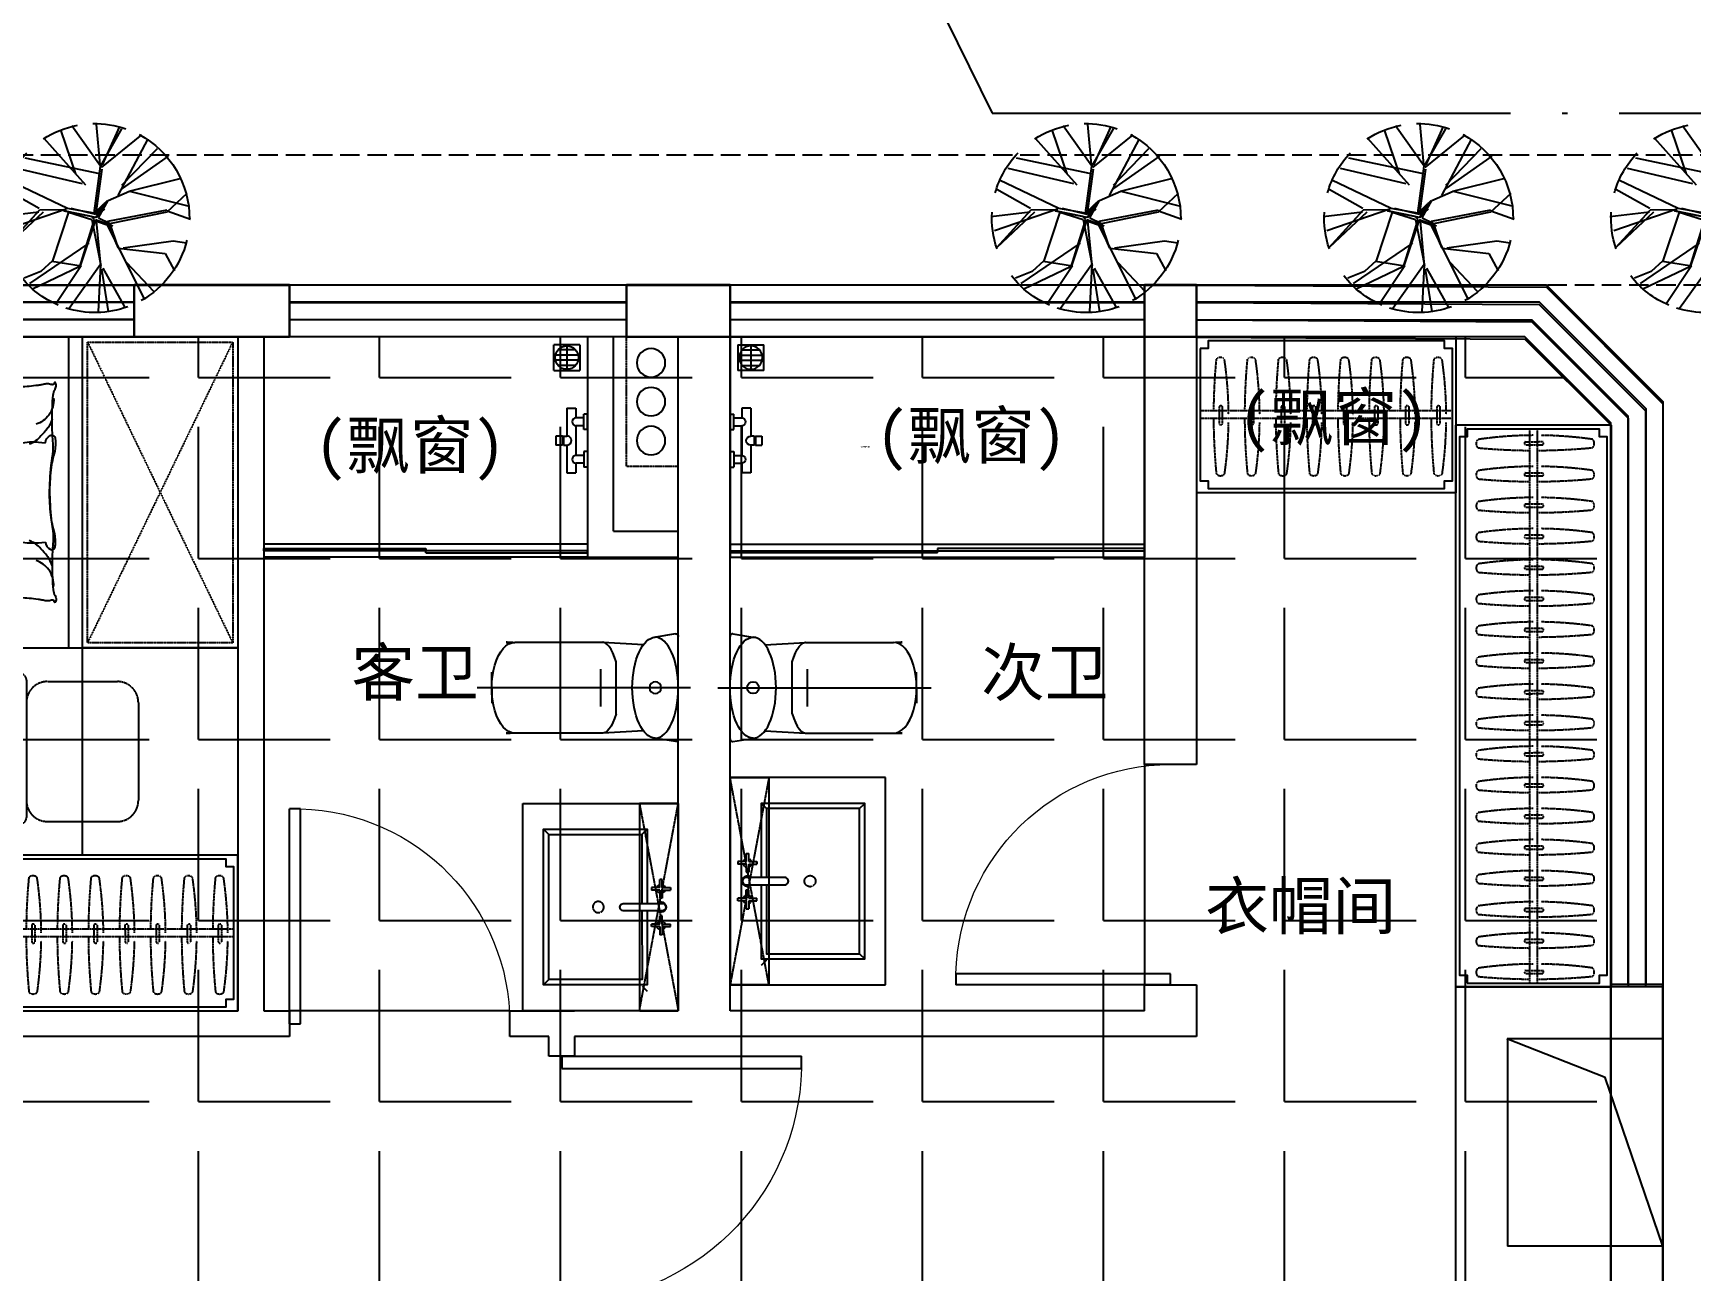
# Model space of a CAD drawing. Extents: x -284868 to 304789, y -137694 to 137894.
# Drawn here: x 286439 to 292837, y -27377 to -22602 of the extents above; entities that cross this region are included whole.
import ezdxf
from ezdxf.enums import TextEntityAlignment as Align

# ---------------------------------------------------------------- set-up
doc = ezdxf.new("R2010")
doc.units = 0
for name, pattern in [('AX-COMP-140B（200）$0$1#comfort_plan$0$DASH', [0.35, 0.25, -0.1]), ('AX-COMP-140B（200）$0$DASH', [0.35, 0.25, -0.1]), ('AX-COMP140B-Fur$0$AX-COMP140B-Fur$0$CONTINOUS', [0]), ('AX-COMP140B-Fur$0$AX-COMP140B-Fur$0$DASH', [0.35, 0.25, -0.1]), ('AX-COMP140B-Fur$0$AX-COMP140B-Fur$0$XU-140-SF-N1$0$DASH', [0.35, 0.25, -0.1]), ('AX-CORE140A-Fur$0$AX-CORE140A-Fur$0$D-140T-4P（2）家具$0$DASH', [0.35, 0.25, -0.1]), ('DASH', [0.35, 0.25, -0.1]), ('DOTE', [2.42, 2, -0.2, 0.02, -0.2])]:
    doc.linetypes.add(name, pattern=pattern)
doc.layers.get('0').update_dxf_attribs({"linetype": 'CONTINUOUS'})
for name, color, linetype in [('0-墙', 4, 'CONTINUOUS'), ('0-底图', 251, 'CONTINUOUS'), ('0-窗', 11, 'CONTINUOUS'), ('0-非设计区域', 251, 'CONTINUOUS'), ('P-平面家具', 3, 'CONTINUOUS'), ('P-平面植物', 251, 'CONTINUOUS'), ('WIRE-广播线', 220, 'DOTE')]:
    doc.layers.add(name, color=color, linetype=linetype)
doc.styles.add('_TCH_DYN', font='')
doc.styles.add('_TCH_WINDOW', font='simplex.shx', dxfattribs={"height": 3.5, "bigfont": 'hztxt.shx'})
doc.styles.get('_TCH_DYN').set_extended_font_data('SimSun')

# ---------------------------------------------------------------- blocks, each defined once
blk = doc.blocks.new('*U321')
at = {"ltscale": 10}
for p, q in [((0, 327), (0, -496.5)), ((-208, 268.7), (-194.2, 185.4)), ((-197.6, 280), (197.6, 280)), ((208, 268.7), (194.2, 185.4)), ((-166, 144.9), (-175, -10.6)), ((166, 144.9), (175, -10.6)), ((-100.2, 39.7), (100.2, 39.7)), ((0, 25.9), (0, -63.5)), ((-175, -12), (-175, -351.2)), ((-71.7, -18.8), (71.7, -18.8)), ((-43.6, -18.8), (43.6, -18.8)), ((175, -12), (175, -351.2))]:
    blk.add_line(p, q, dxfattribs=at)
for p, q in [((-375, 280), (375, 280)), ((-175, -351.2), (-175, -384.6)), ((0, -440), (-59.9, -440)), ((0, -440), (59.9, -440))]:
    blk.add_line(p, q)
for points in [[(-175, -384.6, 10, 0, 0), (-175, -296.7, 10, 10, 0)], [(175, -384.6, 10, 0, 0), (175, -296.7, 10, 10, 0)]]:
    blk.add_lwpolyline(points, format="xyseb")
blk.add_circle((0, 191.2), 22.8, dxfattribs=at)
for centre, start, end in [((-197.6, 269.5), 90, 184.88863), ((197.6, 269.5), 355.11137, 90)]:
    blk.add_arc(centre, 10.4, start, end, dxfattribs=at)
at = {"ltscale": 10, "extrusion": (0, 0, -1)}
for centre, major_axis, ratio, start_param, end_param in [((0, 191.2), (194.6, 0), 0.456392, 3.141593, 6.283185), ((0.7, -11.9), (-174.9, 3.2), 0.369842, 2.169272, 3.218057)]:
    blk.add_ellipse(centre, major_axis=major_axis, ratio=ratio, start_param=start_param, end_param=end_param, dxfattribs=at)
at = {"ltscale": 10}
for centre, major_axis, ratio, start_param, end_param in [((0, 191.2), (194.6, 0), 0.456392, 3.141593, 6.283185), ((-0.7, -11.9), (174.9, 3.2), 0.369842, 2.169272, 3.218057), ((0, -351.2), (-175, 0), 0.507463, 0, 3.141593)]:
    blk.add_ellipse(centre, major_axis=major_axis, ratio=ratio, start_param=start_param, end_param=end_param, dxfattribs=at)
blk = doc.blocks.new('*U320')
at = {"linetype": 'AX-COMP-140B（200）$0$1#comfort_plan$0$DASH'}
for p, q in [((-199.9, 130), (-199.9, 280)), ((-199.9, 280), (600.1, 280)), ((600.1, 130), (-199.9, 280)), ((-199.9, 130), (600.1, 280)), ((600.1, 280), (600.1, 130)), ((600.1, 130), (-199.9, 130))]:
    blk.add_line(p, q, dxfattribs=at)
for p, q in [((-199.9, 280), (-199.9, -320)), ((600.1, 280), (-199.9, 280)), ((600.1, -320), (600.1, 280)), ((124.6, 218.2), (93.4, 218.2)), ((93.4, 218.2), (93.4, 208.2)), ((124.6, 208.2), (93.4, 208.2)), ((124.6, 218.2), (124.6, 249.5)), ((124.6, 249.5), (134.6, 249.5)), ((124.6, 208.2), (124.6, 177)), ((134.6, 218.2), (134.6, 249.5)), ((134.6, 218.2), (165.9, 218.2)), ((134.6, 208.2), (165.9, 208.2)), ((134.6, 208.2), (134.6, 177)), ((165.9, 218.2), (165.9, 208.2)), ((265.4, 218.2), (234.1, 218.2)), ((234.1, 218.2), (234.1, 208.2)), ((265.4, 208.2), (234.1, 208.2)), ((265.4, 218.2), (265.4, 249.5)), ((275.4, 249.5), (265.4, 249.5)), ((265.4, 208.2), (265.4, 177)), ((275.4, 218.2), (275.4, 249.5)), ((275.4, 218.2), (306.6, 218.2)), ((275.4, 208.2), (306.6, 208.2)), ((275.4, 208.2), (275.4, 177)), ((306.6, 218.2), (306.6, 208.2)), ((-104.9, 140), (-124.9, 160)), ((124.6, 177), (134.6, 177)), ((275.4, 177), (265.4, 177)), ((480.1, 140), (500.1, 160)), ((-79.9, -220), (-99.9, -240)), ((480.1, -220), (500.1, -240)), ((-199.9, -320), (600.1, -320))]:
    blk.add_line(p, q)
at = {"linetype": 'AX-COMP-140B（200）$0$DASH'}
for p, q in [((185.6, 217.6), (185.6, 70.8)), ((214.4, 70.8), (214.4, 217.6))]:
    blk.add_line(p, q, dxfattribs=at)
for points in [[(185.6, 160), (-99.9, 160), (-99.9, -240), (500.1, -240), (500.1, 160), (214.4, 160)], [(185.6, 140), (-79.9, 140), (-79.9, -220), (480.1, -220), (480.1, 140), (214.4, 140)]]:
    blk.add_lwpolyline(points)
blk.add_circle((200, -28.6), 21.4, dxfattribs=at)
for centre, start, end in [((129.6, 213.2), 107.00272, 162.99728), ((129.6, 213.2), 197.00272, 252.99728), ((129.6, 213.2), 17.00272, 72.99728), ((129.6, 213.2), 287.00272, 342.99728), ((270.4, 213.2), 107.00272, 162.99728), ((270.4, 213.2), 197.00272, 252.99728), ((270.4, 213.2), 17.00272, 72.99728), ((270.4, 213.2), 287.00272, 342.99728)]:
    blk.add_arc(centre, 17.1, start, end, dxfattribs=at)
for centre, radius, start, end in [((200, 213.2), 20, 315.95732, 224.04268), ((200, 217.6), 14.4, 0, 180), ((200, 69.2), 14.5, 173.57398, 6.42602)]:
    blk.add_arc(centre, radius, start, end)
blk = doc.blocks.new('*U241')
for p, q in [((-300, -920), (-300, 330)), ((-250, 330), (-300, 330)), ((-275, -295), (-275, 330)), ((-275, 330), (-267, 330)), ((-267, 330), (-267, -295)), ((-250, -920), (-250, 330)), ((550, 330), (-250, 330)), ((550, -920), (550, 330)), ((-283, -295), (-283, -920)), ((-283, -295), (-275, -295)), ((-275, -920), (-275, -295)), ((-267, -295), (-275, -295)), ((167.5, -797.5), (132.5, -797.5)), ((132.5, -822.5), (132.5, -797.5)), ((167.5, -822.5), (132.5, -822.5)), ((132.5, -827.5), (132.5, -840)), ((167.5, -827.5), (132.5, -827.5)), ((134.5, -827.5), (134.5, -822.5)), ((165.5, -827.5), (165.5, -822.5)), ((167.5, -822.5), (167.5, -797.5)), ((167.5, -827.5), (167.5, -840)), ((420, -790), (420, -890)), ((420, -790), (520, -790)), ((440, -873.5), (440, -806.5)), ((460, -883.9), (460, -796.1)), ((480, -883.9), (480, -796.1)), ((500, -873.5), (500, -806.5)), ((520, -890), (520, -790)), ((25, -840), (25, -875)), ((132.5, -840), (25, -840)), ((62.5, -875), (25, -875)), ((62.5, -905), (62.5, -875)), ((92.5, -905), (92.5, -875)), ((207.5, -875), (92.5, -875)), ((275, -840), (167.5, -840)), ((207.5, -905), (207.5, -875)), ((275, -875), (237.5, -875)), ((237.5, -905), (237.5, -875)), ((275, -840), (275, -875)), ((520, -890), (420, -890)), ((515, -840), (425, -840)), ((-250, -920), (-300, -920)), ((-283, -920), (-275, -920)), ((550, -920), (-250, -920)), ((47.5, -920), (47.5, -905)), ((107.5, -905), (47.5, -905)), ((107.5, -920), (47.5, -920)), ((107.5, -920), (107.5, -905)), ((192.5, -920), (107.5, -920)), ((192.5, -920), (192.5, -905)), ((192.5, -905), (252.5, -905)), ((192.5, -920), (252.5, -920)), ((252.5, -920), (252.5, -905))]:
    blk.add_line(p, q)
blk.add_circle((470, -840), 45)
for centre, radius, start, end in [((77.5, -875), 15, 0, 180), ((150, -840), 17.5, 180, 0), ((222.5, -875), 15, 0, 180)]:
    blk.add_arc(centre, radius, start, end)
blk = doc.blocks.new('1330000110023AX-COMP-140B（200）$0$111110111022110811071652CDX卫生间立管047060')
at = {"linetype": 'AX-COMP-140B（200）$0$1#comfort_plan$0$DASH', "ltscale": 0.2}
for p, q in [((-250, 105), (250, 105)), ((-250, 105), (-250, -95)), ((250, 105), (250, -95)), ((-250, -95), (250, -95))]:
    blk.add_line(p, q, dxfattribs=at)
for centre in [(-150, 0), (0, 0), (150, 0)]:
    blk.add_circle(centre, 55)
blk = doc.blocks.new('*U240')
for p, q in [((550, 80), (550, 330)), ((650, -20), (650, 330)), ((550, 80), (-200, 80)), ((-200, -20), (650, -20))]:
    blk.add_line(p, q)
at = {"extrusion": (0, 0, -1), "zscale": -1}
blk.add_blockref('1330000110023AX-COMP-140B（200）$0$111110111022110811071652CDX卫生间立管047060', (-50, 225), dxfattribs=at)
blk = doc.blocks.new('13300142T2140sdf43dfgergf1217ghh165451564560402NEW2ffdfdfdsfsfe2322fadfadf03093088212A$C35C56D37')
at = {"linetype": 'DASH', "ltscale": 0.2}
for p, q in [((180, 75.9), (243.3, 95.3)), ((183.6, 64.1), (246.9, 83.5))]:
    blk.add_line(p, q, dxfattribs=at)
for centre, radius, start, end in [((664.4, -1374.9), 1553.6, 98.82699, 106.17124), ((-460.3, 2299.3), 2347.3, 287.14687, 292.43233), ((415.6, 140.3), 22.5, 331.52968, 62.51042), ((664.4, -1374.9), 1553.6, 107.32665, 115.21311), ((185.8, 71.2), 7.48, 140.99747, 253.04263), ((243.5, 88.9), 6.43, 302.10709, 91.93302), ((22.4, 19.9), 22.5, 151.52968, 242.51042), ((-460.3, 2299.3), 2347.3, 281.60777, 286.38209)]:
    blk.add_arc(centre, radius, start, end, dxfattribs=at)
blk = doc.blocks.new('*U222')
at = {"linetype": 'DASH', "ltscale": 0.2}
for p, q in [((-15, 991.7), (-15, 18.7)), ((15, 991.7), (15, 18.7))]:
    blk.add_line(p, q, dxfattribs=at)
for points in [[(-300, 1006.7), (-300, 3.7), (300, 3.7), (300, 1006.7), (-300, 1006.7)], [(-255, 18.7), (255, 18.7), (255, 48.7), (285, 48.7), (285, 961.7), (255, 961.7), (255, 991.7), (-255, 991.7), (-255, 961.7), (-285, 961.7), (-285, 48.7), (-255, 48.7), (-255, 18.7)]]:
    blk.add_lwpolyline(points)
at = {"rotation": 343.0620202558109}
for p in [(-225.4, 923.3), (-225.4, 803.3), (-225.4, 683.3), (-225.4, 563.3), (-225.4, 443.3), (-225.4, 323.3), (-225.4, 203.3), (-225.4, 83.3)]:
    blk.add_blockref('13300142T2140sdf43dfgergf1217ghh165451564560402NEW2ffdfdfdsfsfe2322fadfadf03093088212A$C35C56D37', p, dxfattribs=at)
blk = doc.blocks.new('*U245')
at = {"linetype": 'DASH', "ltscale": 0.2}
for p, q in [((-15, 1305.8), (-15, -831.3)), ((15, 1305.8), (15, -831.3))]:
    blk.add_line(p, q, dxfattribs=at)
for points in [[(-300, 1320.8), (-300, -846.3), (300, -846.3), (300, 1320.8), (-300, 1320.8)], [(-255, -831.3), (255, -831.3), (255, -801.3), (285, -801.3), (285, 1275.8), (255, 1275.8), (255, 1305.8), (-255, 1305.8), (-255, 1275.8), (-285, 1275.8), (-285, -801.3), (-255, -801.3), (-255, -831.3)]]:
    blk.add_lwpolyline(points)
at = {"rotation": 343.0620202558109}
for p in [(-225.4, 1237.5), (-225.4, 1117.5), (-225.4, 997.5), (-225.4, 877.5), (-225.4, 757.5), (-225.4, 637.5), (-225.4, 517.5), (-225.4, 397.5), (-225.4, 277.5), (-225.4, 157.5), (-225.4, 37.5), (-225.4, -82.5), (-225.4, -202.5), (-225.4, -322.5), (-225.4, -442.5), (-225.4, -562.5), (-225.4, -682.5), (-225.4, -802.5)]:
    blk.add_blockref('13300142T2140sdf43dfgergf1217ghh165451564560402NEW2ffdfdfdsfsfe2322fadfadf03093088212A$C35C56D37', p, dxfattribs=at)
blk = doc.blocks.new('*U242')
for p, q in [((-300, -920), (-300, 680)), ((-250, 680), (-300, 680)), ((-275, -120), (-275, 680)), ((-275, 680), (-267, 680)), ((-267, 680), (-267, -120)), ((-250, -920), (-250, 680)), ((550, 680), (-250, 680)), ((550, -920), (550, 680)), ((-283, -120), (-283, -920)), ((-283, -120), (-275, -120)), ((-275, -920), (-275, -120)), ((-267, -120), (-275, -120)), ((167.5, -797.5), (132.5, -797.5)), ((132.5, -822.5), (132.5, -797.5)), ((167.5, -822.5), (132.5, -822.5)), ((132.5, -827.5), (132.5, -840)), ((167.5, -827.5), (132.5, -827.5)), ((134.5, -827.5), (134.5, -822.5)), ((165.5, -827.5), (165.5, -822.5)), ((167.5, -822.5), (167.5, -797.5)), ((167.5, -827.5), (167.5, -840)), ((420, -790), (420, -890)), ((420, -790), (520, -790)), ((440, -873.5), (440, -806.5)), ((460, -883.9), (460, -796.1)), ((480, -883.9), (480, -796.1)), ((500, -873.5), (500, -806.5)), ((520, -890), (520, -790)), ((25, -840), (25, -875)), ((132.5, -840), (25, -840)), ((62.5, -875), (25, -875)), ((62.5, -905), (62.5, -875)), ((92.5, -905), (92.5, -875)), ((207.5, -875), (92.5, -875)), ((275, -840), (167.5, -840)), ((207.5, -905), (207.5, -875)), ((275, -875), (237.5, -875)), ((237.5, -905), (237.5, -875)), ((275, -840), (275, -875)), ((520, -890), (420, -890)), ((515, -840), (425, -840)), ((-250, -920), (-300, -920)), ((-283, -920), (-275, -920)), ((550, -920), (-250, -920)), ((47.5, -920), (47.5, -905)), ((107.5, -905), (47.5, -905)), ((107.5, -920), (47.5, -920)), ((107.5, -920), (107.5, -905)), ((192.5, -920), (107.5, -920)), ((192.5, -920), (192.5, -905)), ((192.5, -905), (252.5, -905)), ((192.5, -920), (252.5, -920)), ((252.5, -920), (252.5, -905))]:
    blk.add_line(p, q)
blk.add_circle((470, -840), 45)
for centre, radius, start, end in [((77.5, -875), 15, 0, 180), ((150, -840), 17.5, 180, 0), ((222.5, -875), 15, 0, 180)]:
    blk.add_arc(centre, radius, start, end)
blk = doc.blocks.new('1330000110023AX-COMP140B-Fur$0$AX-COMP140B-Fur$0$111110111022110811071652A$C643C1FD2053066')
for points in [[(28, 342.7, -0.263368), (0.1, 361.5, -0.494818), (9.2, 380.2, -0.049225), (26.9, 382, -0.036831), (50.5, 380.2, -0.031893), (88.5, 372.1, 0.035782), (122.4, 365.1, 0.032941), (212.1, 359.2, 0.026564), (323.3, 365.1, 0.017905), (360.8, 370.4, -0.033397), (381, 372.7, -0.03204), (418.1, 372, 0.018442), (482.4, 368.9, 0.010837), (547.2, 369.7, 0.014624), (595.1, 372.7, 0.111249), (617.7, 380, -0.153708), (634.6, 384, -0.076444), (642, 382.2, -0.215512), (643.9, 380.2, -0.585858), (641.3, 377.2, 0.363489), (636.4, 374.6, 0.191716), (636.4, 363, -0.129675), (638.3, 346.4, -0.01735), (635.3, 329.6, 0.019326), (632.7, 314.5, 0.018818), (626.1, 246.1, 0.021828), (625.2, 186.9, 0.006204), (626.5, 153.1, 0.001963), (632.7, 46.2, 0.028341), (636.9, 10, -0.117014), (636.4, 1.1, -0.36606), (635, 0.2, -0.03973), (621.4, 3, -0.048309), (607.7, 8.5, 0.062981), (597, 12.4, 0.04058), (573.6, 15.8, 0.014345), (506.9, 18, 0.005484), (381.4, 17.3, 0.007153), (285.3, 14.3, 0.008762), (242.7, 11.6, -0.008153), (197, 8.6, -0.06251), (139.9, 13, 0.078669), (94.3, 15.1, 0.047825), (71.9, 10.4, -0.034494), (41.1, 3, -0.023571), (15.8, 0, -0.510228), (14.9, 1.1), (22.4, 31.2), (43, 113.7, 0.073041), (45, 133.3, 0.023305), (39.3, 194.4, 0.018299), (35.2, 217.3, -0.01097), (27.9, 255.3, -0.042281), (24.9, 289.6, -0.027201), (27.9, 343)], [(501.9, 368.9, 0.027842), (478.1, 358.3, 0.048685), (465.5, 350.2, 0.023666), (437.6, 325.8, 0.031223), (418.6, 305.1, 0.046801), (413.5, 297.5, 0.023191), (405.5, 280.7)], [(583.8, 374.6, 0.088153), (549.3, 371, 0.088153), (518.1, 355.8, 0.077547), (496.5, 334.2, 0.077547), (482.4, 307)], [(118.4, 15.8, 0.009729), (145.7, 24.8, 0.009729), (172.6, 34.9, 0.007971), (194.3, 44, 0.007971), (215.8, 53.7)]]:
    blk.add_lwpolyline(points, format="xyb")
blk = doc.blocks.new('1330000110023AX-COMP140B-Fur$0$AX-COMP140B-Fur$0$111110111022110811071652A$C5A527934052065')
for p, q in [((122.8, 492.3), (194, 398.8)), ((469.1, 493.2), (467.3, 399.6)), ((194, 398.8), (261.6, 281.4)), ((347, 320.5), (364.8, 400.5)), ((467.3, 399.6), (490.5, 289.8)), ((329.2, 269), (347, 320.5)), ((530.8, 243.4), (592.7, 326.9)), ((592.7, 326.9), (677.8, 361)), ((677.8, 361), (699.5, 357.9)), ((162, 260.1), (69.5, 247.7)), ((277.7, 231.7), (162, 260.1)), ((261.6, 281.4), (277.7, 231.7)), ((277.7, 231.7), (329.2, 269)), ((490.5, 289.8), (530.8, 243.4)), ((530.8, 243.4), (591.1, 268.1)), ((591.1, 268.1), (653.1, 265)), ((653.1, 265), (741.3, 249.6)), ((69.5, 247.7), (37.1, 229.6)), ((277.7, 231.7), (233.2, 174.8)), ((277.7, 231.7), (288.3, 147)), ((318.7, 193.9), (307.8, 186.1)), ((363.6, 226.4), (318.7, 193.9)), ((530.8, 243.4), (363.6, 226.4)), ((530.8, 243.4), (502.9, 169.1)), ((741.3, 249.6), (744.3, 243.8)), ((174.5, 132.1), (90.9, 132.1)), ((233.2, 174.8), (174.5, 132.1)), ((289.9, 133.7), (300.6, 48.6)), ((502.9, 169.1), (521.5, 94.8)), ((521.5, 94.8), (569.7, 38.5))]:
    blk.add_line(p, q)
blk.add_lwpolyline([(405, 391.5, -0.025626), (394.6, 394, -0.0108), (278.2, 431.5, -0.00456), (199.4, 459.6, -0.01125), (167.9, 471.9, -0.069394), (150.9, 482, 0.079756), (136, 490.4, 0.106399), (122.8, 492.3, 0.328642), (119.2, 489.3, 0.299547), (121.3, 483.4, -0.189917), (126.3, 475.5, -0.033518), (127.3, 466.2, -0.075627), (126.9, 462.1, -0.053489), (124.2, 455.1, -0.017838), (113.3, 435.3, -0.038394), (97.8, 413.4, 0.059529), (88.5, 398.9, 0.035943), (79, 375.3, 0.011245), (55.9, 297.6, 0.006203), (46.6, 262, -0.010783), (41.1, 241.6, -0.019485), (37.1, 229.6, -0.005062), (19.4, 184.4, -0.101392), (4.4, 161.7, 0.223768), (0, 149.6, 0.25558), (2.8, 145.5, 0.081563), (16.9, 140.9, 0.071805), (32.3, 140.8, -0.069985), (48.1, 140.7, -0.03546), (101.7, 129, -0.029432), (163.8, 106.8, -0.001554), (193.8, 93.8, 0.00152), (224.5, 80.6, 0.004735), (256.2, 67.5, -0.00382), (295.6, 51.2, -0.296001), (315.3, 22.1, 0.649774), (334.6, 14, 0.02319), (338.7, 18.2, -0.0288), (342, 21.5, -0.005727), (347.9, 26.7, 0.004358), (355.7, 33.5, 0.027528), (371, 48.7, 0.046214), (378.7, 59, 0.194121), (381.2, 74, -0.133719), (382.3, 95.6, -0.005779), (389, 115.4, -0.008882)], format="xyb")
blk.add_lwpolyline([(770.3, 299.1, 0.101392), (787, 320.6, -0.223768), (792.3, 332.3, -0.25558), (789.8, 336.7, -0.081563), (776.1, 342.3, -0.071805), (760.8, 343.6, 0.069985), (745, 344.9, 0.03546), (692.5, 360.6, 0.029432), (632.3, 387.6, 0.001554), (603.3, 402.8, -0.00152), (573.8, 418.3, -0.004735), (543.1, 433.8, 0.00382), (505.1, 453.1, 0.296001), (487.7, 483.6, 0.265444), (469.1, 493.2, -0.02319), (464.7, 489.3, 0.0288), (461.2, 486.3, 0.005727), (454.9, 481.5, -0.004358), (446.6, 475.3, -0.027528), (430.1, 461.4, -0.046214), (421.7, 451.7, -0.194121), (418, 436.9, 0.133719), (415.3, 415.4, 0.011505), (398.6, 377.3, 0.008882), (374.9, 328.9, 0.012426), (341.4, 267.4, -0.033612), (330, 244.1), (309.3, 193.4), (293.3, 154.3, 0.224341), (280.3, 142.3, -0.722772), (280.1, 134.4, -0.103513), (283.5, 133.9, 0.053465), (290, 133.7, 0.030109), (310.7, 129.5, -0.031436), (330.6, 125.5, -0.05324), (344.2, 125.2, 0.05518), (357.4, 124.8, 0.056271), (380.1, 118.8, 0.0108), (493.3, 72.6, 0.00456), (569.7, 38.5, 0.01125), (600.2, 23.8, 0.069394), (616.3, 12.5, -0.079756), (630.6, 2.9, -0.106399), (643.6, 0, -0.328642), (647.5, 2.8, -0.299547), (645.8, 8.8, 0.189917), (641.5, 17.1, 0.033518), (641.1, 26.4, 0.075627), (641.8, 30.4, 0.053489), (645, 37.3, 0.017838), (657.4, 56.2, 0.038394), (674.5, 76.8, -0.059529), (685, 90.5, -0.035943), (696.3, 113.3, -0.011245), (725.3, 189, -0.006203), (737.2, 223.8, 0.010783), (744.3, 243.8, 0.019485), (749.2, 255.4, 0.005062)], format="xyb", close=True)
blk = doc.blocks.new('*U230')
for p, q in [((-600, 0), (600, 0)), ((-600, -2100), (-600, 0)), ((-600, -52.4), (600, -52.4)), ((600, 0), (600, -2100)), ((600, -2100), (-600, -2100))]:
    blk.add_line(p, q)
at = {"linetype": 'AX-COMP140B-Fur$0$AX-COMP140B-Fur$0$CONTINOUS', "ltscale": 2.5}
blk.add_line((-600, -494.1), (-170.4, -493.7), dxfattribs=at)
for points in [[(-368.5, -1859, 10, 0, -0.374242), (-534.4, -1895.4, 10, 10, 2.21586)], [(-386.1, -1863.7, 10, 0, 0.177019), (-393.3, -1995.7, 10, 10, -2.21586)], [(-600, -1958.5, 0, 10, 0), (-600, -2130, 10, 10, 0)], [(600, -2005.4, 0, 10, 0), (600, -2130, 10, 10, 0)], [(-475.4, -2100, 0, 10, 0), (-630, -2100, 10, 10, 0)], [(358.3, -2100, 0, 10, 0), (630, -2100, 10, 10, 0)]]:
    blk.add_lwpolyline(points, format="xyseb")
for centre, radius, start, end in [((-171.1, -1775.7), 1282, 53.02297, 89.96514), ((-289.4, -1124.5), 642, 25.92108, 79.31539), ((-215.9, -1720.7), 391.6, 191.30173, 255.64344), ((-473.9, -1781.8), 129.7, 193.56133, 311.45499), ((-219.2, -1944.9), 181.3, 157.79381, 238.81667)]:
    blk.add_arc(centre, radius, start, end, dxfattribs=at)
at = {"linetype": 'AX-COMP140B-Fur$0$AX-COMP140B-Fur$0$XU-140-SF-N1$0$DASH', "ltscale": 2.5}
blk.add_arc((457.9, -855.2), 175.9, 36.12132, 174.81159, dxfattribs=at)
at = {"xscale": -1}
for name, p in [('1330000110023AX-COMP140B-Fur$0$AX-COMP140B-Fur$0$111110111022110811071652A$C643C1FD2053066', (219.7, -485.7)), ('1330000110023AX-COMP140B-Fur$0$AX-COMP140B-Fur$0$111110111022110811071652A$C5A527934052065', (535.6, -1956.2))]:
    blk.add_blockref(name, p, dxfattribs=at)
blk.add_blockref('1330000110023AX-COMP140B-Fur$0$AX-COMP140B-Fur$0$111110111022110811071652A$C643C1FD2053066', (-219.7, -485.7))
blk = doc.blocks.new('*U238')
at = {"linetype": 'DASH', "ltscale": 0.2}
for p, q in [((-15, 388.7), (-15, -1181.3)), ((15, 388.7), (15, -1181.3))]:
    blk.add_line(p, q, dxfattribs=at)
for points in [[(-300, 403.7), (-300, -1196.3), (300, -1196.3), (300, 403.7), (-300, 403.7)], [(-255, -1181.3), (255, -1181.3), (255, -1151.3), (285, -1151.3), (285, 358.7), (255, 358.7), (255, 388.7), (-255, 388.7), (-255, 358.7), (-285, 358.7), (-285, -1151.3), (-255, -1151.3), (-255, -1181.3)]]:
    blk.add_lwpolyline(points)
at = {"rotation": 343.0620202558109}
for p in [(-225.4, 320.3), (-225.4, 200.3), (-225.4, 80.3), (-225.4, -39.7), (-225.4, -159.7), (-225.4, -279.7), (-225.4, -399.7), (-225.4, -519.7), (-225.4, -639.7), (-225.4, -759.7), (-225.4, -879.7), (-225.4, -999.7), (-225.4, -1119.7)]:
    blk.add_blockref('13300142T2140sdf43dfgergf1217ghh165451564560402NEW2ffdfdfdsfsfe2322fadfadf03093088212A$C35C56D37', p, dxfattribs=at)
blk = doc.blocks.new('*U231')
at = {"linetype": 'AX-CORE140A-Fur$0$AX-CORE140A-Fur$0$D-140T-4P（2）家具$0$DASH'}
for p, q in [((135, 368.7), (-135, 368.8)), ((216, -177.3), (216, 353.4)), ((-216, -90.2), (-216, 287.8)), ((336, 39.3), (336, 158.2)), ((135, -171.3), (-135, -171.2))]:
    blk.add_line(p, q, dxfattribs=at)
blk.add_lwpolyline([(-599.9, -301.2), (-600, 498.8), (0, 498.8), (0, -301.2), (-600, -301.2)], dxfattribs=at)
for centre, radius, start, end in [((-135, 287.8), 81, 89.99819, 179.99819), ((135, 287.7), 81, 359.99819, 89.99819), ((240, 353.4), 24, 112.66818, 179.99819), ((235.3, 364.5), 12, 40.72474, 112.66818), ((-2762.8, 88.2), 3020.6, 354.5983, 5.39795), ((-42.6, 125.3), 378.7, 1.76333, 40.72474), ((-42.6, 50.9), 378.7, 319.27165, 358.23305), ((-135, -90.2), 81, 179.99819, 269.99819), ((135, -90.3), 81, 269.99819, 359.99819), ((240, -177.3), 24, 179.99819, 247.3282), ((235.3, -188.3), 12, 247.3282, 319.27165)]:
    blk.add_arc(centre, radius, start, end, dxfattribs=at)
blk = doc.blocks.new('*U234')
at = {"linetype": 'AX-COMP140B-Fur$0$AX-COMP140B-Fur$0$DASH', "ltscale": 0.2}
for p, q in [((20, -580), (1180, -20)), ((20, -20), (1180, -580))]:
    blk.add_line(p, q, dxfattribs=at)
blk.add_lwpolyline([(0, 0), (1200, 0), (1200, -600), (0, -600)], close=True)
blk.add_lwpolyline([(20, -20), (1180, -20), (1180, -580), (20, -580)], close=True, dxfattribs=at)
blk = doc.blocks.new('133$DorLib2D$00000001')
for p, q in [((0.45, 0.975), (0.5, 0.975)), ((0.45, 0), (0.45, 0.975)), ((0.5, 0), (0.5, 0.975)), ((0.5, 0), (0.45, 0))]:
    blk.add_line(p, q)
at = {"lineweight": 13}
blk.add_arc((0.475, 0), 0.975, 91.46928, 180, dxfattribs=at)
blk = doc.blocks.new('133$WINLIB2D$00000001')
for points in [[(-0.5, 0.5), (-0.5, -0.5)], [(-0.5, 0.5), (0.5, 0.5)], [(0.5, -0.5), (0.5, 0.5)], [(0.5, 0.1667), (-0.5, 0.1667)], [(0.5, -0.1667), (-0.5, -0.1667)], [(-0.5, -0.5), (0.5, -0.5)]]:
    blk.add_lwpolyline(points)
blk = doc.blocks.new('A$C5ed5d99b')
for p, q in [((8950, -200), (8950, 0)), ((8950, 0), (9450, 0)), ((9450, 0), (9550, 0)), ((9550, 0), (9550, -200)), ((10850, -200), (10850, 0)), ((10850, 0), (11150, 0)), ((11150, 0), (11250, 0)), ((11250, 0), (11250, -200)), ((12850, -200), (12850, 0)), ((12850, 0), (13050, 0)), ((13050, 0), (13050, -1850)), ((13050, -0.6), (14400.6, -8.5)), ((14850.3, -458.3), (14400.6, -8.5)), ((13050, -67.3), (14372.8, -75)), ((14783.7, -485.9), (14372.8, -75)), ((13050, -133.9), (14345, -141.6)), ((14717, -513.5), (14345, -141.6)), ((9350, -200), (8950, -200)), ((9350, -200), (9350, -2800)), ((9450, -200), (9450, -2800)), ((9550, -200), (9450, -200)), ((11050, -200), (10850, -200)), ((11050, -2800), (11050, -200)), ((11250, -2800), (11250, -200)), ((12850, -1850), (12850, -200)), ((13050, -200.6), (14317.3, -208.1)), ((14650.3, -541.1), (14317.3, -208.1)), ((14783.7, -485.9), (14783.7, -2708.3)), ((14850.3, -458.3), (14850.3, -2708.3)), ((14650.3, -541.1), (14650.3, -2708.3)), ((14717, -513.5), (14717, -2708.3)), ((12850, -1850, 0), (12850, -2700, 0)), ((13050, -1850), (12850, -1850)), ((12850, -2800), (12850, -2700)), ((12850, -2700), (13050, -2700)), ((13050, -2700), (13050, -2900)), ((14850.3, -2708.3), (14050.3, -2708.3)), ((14050.3, -2708.3), (14050.3, -3908.3)), ((14850.3, -2708.3), (14850.3, -2908.3)), ((7600, -2800), (9350, -2800)), ((9450, -2800), (9550, -2800)), ((10400, -2800, 0), (9550, -2800, 0)), ((9550, -2800), (9550, -2900)), ((10400, -2900), (10400, -2800)), ((10400, -2800), (10650, -2800)), ((11050, -2800), (10650, -2800)), ((12850, -2800), (11250, -2800)), ((9450, -2900), (7600, -2900)), ((9550, -2900), (9450, -2900)), ((10550, -2900), (10400, -2900)), ((10550, -2975), (10550, -2900)), ((10650, -2900), (10650, -2975)), ((11150, -2900), (10650, -2900)), ((13050, -2900), (11150, -2900)), ((14850.3, -2908.3), (14250.3, -2908.3)), ((14250.3, -2908.3), (14250.3, -3708.3)), ((10650, -2975), (10550, -2975)), ((14850.3, -3708.3), (14250.3, -3708.3)), ((14850.3, -3708.3), (14850.3, -3908.3))]:
    blk.add_line(p, q)
for points in [[(14850.3, -3708.2), (14628.3, -3057.9), (14248, -2908.2)], [(14850.3, -2908.3), (14850.3, -3708.3)]]:
    blk.add_lwpolyline(points)
for name, p, xscale, yscale, zscale in [('133$WINLIB2D$00000001', (7800, -100), 2299.999999999018, 200, 2299.999999999018), ('133$WINLIB2D$00000001', (10200, -100), -1299.999999999942, 200, -1299.999999999942), ('133$WINLIB2D$00000001', (12050, -100), -1600, 200, -1600), ('133$DorLib2D$00000001', (9975, -2850), -850, 850, 850)]:
    blk.add_blockref(name, p, dxfattribs=dict(xscale=xscale, yscale=yscale, zscale=zscale))
at = {"xscale": -1}
for name, p, rotation in [('*U230', (8750.1, -800, 0), 269.9986207715109), ('*U242', (12170, -750, 0), 270.0013356586533), ('*U321', (10770.2, -1553.8, 0), 270.0013358375528), ('*U320', (10770, -2600.1, 0), 270.0013358375528)]:
    blk.add_blockref(name, p, dxfattribs=dict(at, rotation=rotation))
at = {"extrusion": (-2.93488e-11, -1.6918e-11, -1), "xscale": -1, "zscale": -1}
for name, p, rotation in [('*U234', (-9350.1, -200, 0), 89.99941067593173), ('*U241', (-9780, -750, 0), 270.0013356586532), ('*U240', (-10720, -400, 0), 90.00133565865328), ('*U321', (-11529.8, -1553.8, 0), 270.0013358375528), ('*U320', (-11530, -2500.1, 0), 270.0013358375528)]:
    blk.add_blockref(name, p, dxfattribs=dict(at, rotation=rotation))
at = {"extrusion": (-1.6918e-11, 2.93488e-11, -1), "xscale": -1, "zscale": -1, "rotation": 90}
blk.add_blockref('*U222', (-13046.3, -500, 0), dxfattribs=at)
at = {"extrusion": (-2.93488e-11, -1.6918e-11, -1), "xscale": -1, "zscale": -1}
blk.add_blockref('*U245', (-14350.3, -1862, 0), dxfattribs=at)
at = {"extrusion": (2.93488e-11, -1.6918e-11, -1), "xscale": -1, "zscale": -1}
for name, p, rotation in [('*U231', (-8750, -1701.2, 0), 179.9999194069421), ('*U238', (-8946.3, -2500, 0), 90)]:
    blk.add_blockref(name, p, dxfattribs=dict(at, rotation=rotation))
for p, xscale, yscale, zscale, rotation in [((12950, -2275), -850.0000000000005, 850.0000000000005, 850.0000000000005, 90), ((10600, -3450), -950.0000000000001, 950.0000000000001, -950.0000000000001, 270)]:
    blk.add_blockref('133$DorLib2D$00000001', p, dxfattribs=dict(xscale=xscale, yscale=yscale, zscale=zscale, rotation=rotation))
at = {"style": '_TCH_DYN'}
for s, p in [('(飘窗)', (13947.7, -652.4)), ('(飘窗)', (10382.6, -761)), ('(飘窗)', (12548.6, -723.6)), ('客卫', (10279.5, -1638.7)), ('次卫', (12710.2, -1638.7)), ('衣帽间', (13821.3, -2539.6))]:
    blk.add_text(s, height=180, dxfattribs=at).set_placement(p, align=Align.BOTTOM_RIGHT)
at = {"style": '_TCH_WINDOW', "width": 0.8}
blk.add_text('请纠正无墙带形窗!', height=3.5, dxfattribs=at).set_placement((11770, -625), align=Align.MIDDLE_CENTER)
blk.add_text('请纠正无墙带形窗!', height=3.5, dxfattribs=at).set_placement((11770, -625), align=Align.MIDDLE_CENTER)
blk.add_text('请纠正无墙带形窗!', height=3.5, dxfattribs=at).set_placement((11770, -625), align=Align.MIDDLE_CENTER)
blk.add_text('请纠正无墙带形窗!', height=3.5, dxfattribs=at).set_placement((11770, -625), align=Align.MIDDLE_CENTER)
blk.add_text('请纠正无墙带形窗!', height=3.5, dxfattribs=at).set_placement((11770, -625), align=Align.MIDDLE_CENTER)
blk.add_text('请纠正无墙带形窗!', height=3.5, dxfattribs=at).set_placement((11770, -625), align=Align.MIDDLE_CENTER)
blk = doc.blocks.new('yld.studio@foxmail.com-2-220')
at = {"color": 251, "ltscale": 100}
for p, q in [((8511.1, -109879.5), (8664.3, -109664.1)), ((8513.9, -109870.1), (8534.1, -109657.1)), ((8417.6, -110035.7), (8256.9, -109733.9)), ((8507.4, -109887.1), (8290.8, -109712.8)), ((8510.1, -109877.5), (8397.2, -109679.9)), ((8501.1, -109873.4), (8409.6, -109669)), ((8589.8, -109981.6), (8812.1, -109731.5)), ((8643.6, -109920.9), (8721.4, -109692)), ((8394.9, -109998.4), (8148.5, -109827.1)), ((8397.2, -109980.4), (8208.1, -109785.5)), ((8515.1, -109920.7), (8913.5, -109837.6)), ((8535.1, -110130.3), (8503.4, -109895.4)), ((8545.1, -110130), (8511.1, -109879.5)), ((8608.5, -109974.4), (8957.6, -109892.2)), ((8356.4, -110013.7), (8038, -110093.8)), ((8358.7, -110012.5), (8079.5, -109944.3)), ((8471.5, -110062), (8356.4, -110013.7)), ((8687.6, -110105.4), (9004.3, -109954.2)), ((8839.3, -110105.6), (9019, -110003.9)), ((8157, -110123.6), (8048.7, -110023.6)), ((8521.9, -110154.8), (8471.5, -110062)), ((8545.1, -110130), (8474.7, -110063.6)), ((8488.6, -110076.5), (8536.7, -110154.5)), ((8539, -110135.6), (8488.6, -110076.5)), ((8538, -110151.7), (8489.4, -110108)), ((8669.6, -110104.1), (8539, -110135.6)), ((8545.1, -110130), (8687.6, -110105.4)), ((8694.6, -110108.9), (9030.8, -110225)), ((8155.7, -110118.3), (8032.3, -110161.7)), ((8472.3, -110172.8), (8155.6, -110112.1)), ((8461.2, -110185.6), (8157, -110123.6)), ((8477.1, -110193.3), (8277.6, -110592.7)), ((8463.3, -110184.6), (8417.7, -110316.4)), ((8470.5, -110194.6), (8417.7, -110316.4)), ((8445.9, -110200), (8538.1, -110165.1)), ((8521.9, -110154.8), (8463.3, -110184.6)), ((8532.4, -110173.4), (8470.5, -110194.6)), ((8557.8, -110163.7), (8509.5, -110410)), ((8509.5, -110410), (8532.4, -110173.4)), ((8707.1, -110117.1), (8538, -110151.7)), ((8538.1, -110165.1), (8622.5, -110416.5)), ((8544.7, -110164.9), (8559.5, -110148.7)), ((8622.5, -110416.5), (8544.7, -110164.9)), ((8682.6, -110125.1), (8557.8, -110163.7)), ((8559.5, -110148.7), (8707.1, -110117.1)), ((8682.6, -110125.1), (8768.3, -110384.4)), ((8692.8, -110112.7), (8836.9, -110114.6)), ((8818.2, -110125.1), (9019, -110313.5)), ((9019, -110313.5), (8836.9, -110114.6)), ((8840.8, -110125.9), (9051.6, -110150.2)), ((8125, -110277.7), (8052.4, -110289.4)), ((8391, -110315.4), (8125, -110277.7)), ((8166.6, -110346.4), (8117, -110438.8)), ((8417.7, -110316.4), (8166.6, -110346.4)), ((8574.8, -110289.9), (8890.1, -110505.1)), ((8373.7, -110393.6), (8229.8, -110545.8)), ((8500, -110423.7), (8384.7, -110630.9)), ((8507.1, -110429.3), (8471.5, -110654.4)), ((8511.4, -110403.8), (8679.8, -110638.2)), ((8511.4, -110406.1), (8525.2, -110657)), ((8771.5, -110385.9), (8615.9, -110411.9)), ((8615.9, -110411.9), (8752.8, -110617.3)), ((8622.3, -110415), (8875.2, -110535.6)), ((8768.3, -110384.4), (8830.5, -110442)), ((8830.5, -110442), (8919.5, -110477.1))]:
    blk.add_line(p, q, dxfattribs=at)
for start, end in [(88.67658, 109.13181), (56.90063, 79.36879), (117.86669, 180.76361), (15.42502, 43.73878), (340.94353, 3.71391), (193.57975, 240.72922), (292.86239, 322.35668), (249.58012, 287.97728)]:
    blk.add_arc((8541.4, -110156.9), 504, start, end, dxfattribs=at)

msp = doc.modelspace()

# ---------------------------------------------------------------- hatches: boundary and pattern name
at = {"layer": '0-非设计区域', "ltscale": 3}
h = msp.add_hatch(dxfattribs=at)
h.set_pattern_fill('ANGLE', color=256, scale=100)
h.set_pattern_definition([(0, (-155771.8, 452446.1), (0, 698.5), [508, -190.5]), (90, (-155771.8, 452446.1), (-698.5, 4e-14), [508, -190.5])])
h.paths.add_polyline_path([(278079.1, -23772.7), (278079.1, -32822.7), (282829.1, -32822.7), (282829.1, -31022.7), (292196.2, -31022.7), (292529.1, -30689.9), (292529.1, -24105.5), (292196.2, -23772.7)])

# ---------------------------------------------------------------- linework, layer by layer
at = {"layer": '0-墙', "ltscale": 3}
for points in [[(286829.1, -23572.7), (286829.1, -23772.7), (287429.1, -23772.7), (287429.1, -23572.7)], [(288729.1, -23572.7), (288729.1, -23772.7), (289129.1, -23772.7), (289129.1, -23572.7)], [(290729.1, -23772.7), (290929.1, -23772.7), (290929.1, -23572.7), (290729.1, -23572.7)], [(292529.1, -26272.7), (292529.1, -27472.7), (292729.1, -27472.7), (292729.1, -26272.7)]]:
    msp.add_lwpolyline(points, close=True, dxfattribs=at)
at = {"layer": '0-窗'}
for points in [[(286829.1, -23772.7), (284529.1, -23772.7), (284529.1, -23572.7), (286829.1, -23572.7)], [(288729.1, -23772.7), (287429.1, -23772.7), (287429.1, -23572.7), (288729.1, -23572.7)], [(290729.1, -23772.7), (289129.1, -23772.7), (289129.1, -23572.7), (290729.1, -23572.7)], [(286829.1, -23707.7), (284529.1, -23707.7), (284529.1, -23637.7), (286829.1, -23637.7)], [(288729.1, -23707.7), (287429.1, -23707.7), (287429.1, -23637.7), (288729.1, -23637.7)], [(290729.1, -23707.7), (289129.1, -23707.7), (289129.1, -23637.7), (290729.1, -23637.7)]]:
    msp.add_lwpolyline(points, close=True, dxfattribs=at)
for points in [[(292529.1, -26272.7), (292529.1, -24105.5), (292196.2, -23772.7), (290929.1, -23772.7), (290929.1, -23572.7), (292279.1, -23572.7), (292729.1, -24022.7), (292729.1, -26272.7), (292529.1, -26272.7)], [(290929.1, -23637.7), (292252.1, -23637.7), (292664.1, -24049.6), (292664.1, -26272.7)], [(290929.1, -23707.7), (292223.1, -23707.7), (292594.1, -24078.6), (292594.1, -26272.7)]]:
    msp.add_lwpolyline(points, dxfattribs=at)
at = {"layer": '0-非设计区域', "ltscale": 3}
msp.add_lwpolyline([(278079.1, -23772.7), (278079.1, -32822.7), (282829.1, -32822.7), (282829.1, -31022.7), (292196.2, -31022.7), (292529.1, -30689.9), (292529.1, -24105.5), (292196.2, -23772.7)], close=True, dxfattribs=at)
at = {"layer": 'P-平面家具', "linetype": 'DASH', "ltscale": 300}
msp.add_lwpolyline([(281679.1, -23572.7), (295359, -23572.7), (295359, -23172.7, 0.414214), (295259, -23072.7), (281779.1, -23072.7, 0.414214), (281679.1, -23172.7)], format="xyb", close=True, dxfattribs=at)
at = {"layer": 'WIRE-广播线', "ltscale": 1000}
msp.add_lwpolyline([(289456.2, -21520.1), (290141.2, -22909.8), (293889, -22909.8), (293889, -27267.2), (294581.2, -28112.2)], dxfattribs=at)

# ---------------------------------------------------------------- block references
at = {"layer": '0-底图'}
msp.add_blockref('A$C5ed5d99b', (277879.1, -23573.6), dxfattribs=at)
at = {"layer": 'P-平面植物', "xscale": -0.7234589182725817, "yscale": 0.7234589182725817, "zscale": 0.7234589182725817}
for p in [(292857, 56378.7, 0), (296683.4, 56378.7, 0), (297966.2, 56378.7, 0), (299073.4, 56378.7, 0)]:
    msp.add_blockref('yld.studio@foxmail.com-2-220', p, dxfattribs=at)

doc.saveas('drawing.dxf')
